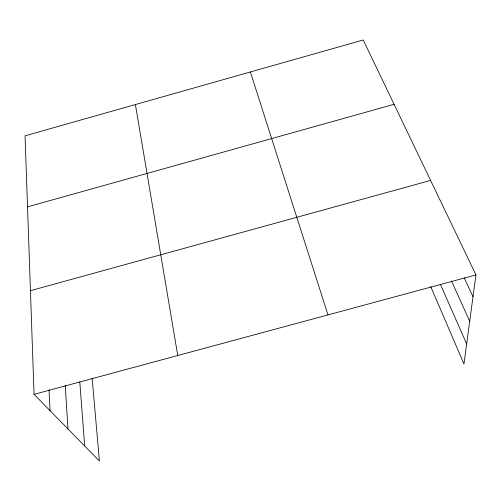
<?xml version="1.0" encoding="UTF-8"?>
<svg xmlns="http://www.w3.org/2000/svg" width="501" height="501" viewBox="0 0 501 501"><rect width="100%" height="100%" fill="white"/><g stroke="black" fill="none" stroke-linecap="round" stroke-linejoin="round"><path stroke-width="0.75" d="M92.128 378.161L99.405 461.001L34.049 394.356L25.05 135.815L363.231 39.999L475.95 274.911L463.964 363.983L430.66 286.484M27.524 206.875L394.099 104.327M30.442 290.68L430.616 180.429M34.049 394.356L475.95 274.911M464.145 277.742L473.013 296.742M451.501 281.005L469.713 321.235M440.417 284.38L466.65 343.98M250.381 71.975L327.986 314.904M135.402 104.552L177.755 355.516M79.784 381.856L84.688 445.99M65.236 385.532L67.979 428.95M49.01 389.64L50.025 410.645"/></g></svg>
